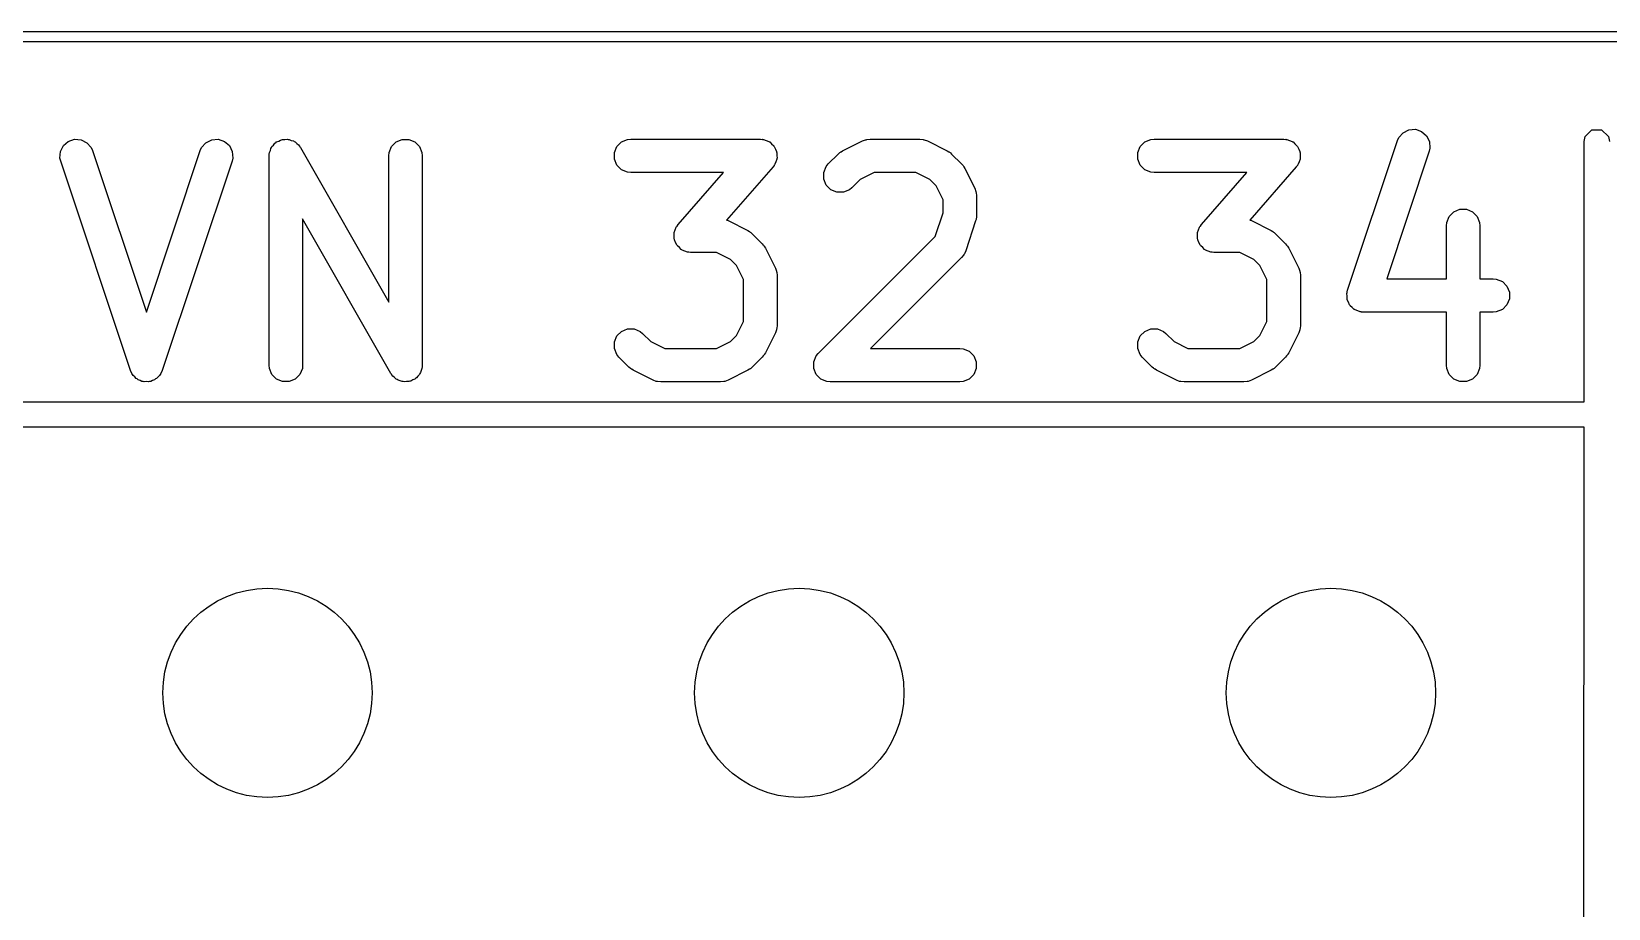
# Model space of a CAD drawing. Extents: x 89 to 178, y -115 to -57.
# Drawn here: x 149.13 to 156.66, y -61.17 to -56.97 of the extents above; entities that cross this region are included whole.
import ezdxf

# ---------------------------------------------------------------- set-up
doc = ezdxf.new("R2010")
doc.units = 0
doc.layers.add('BLACK', color=7, linetype='CONTINUOUS')

msp = doc.modelspace()

# ---------------------------------------------------------------- linework, layer by layer
at = {"layer": 'BLACK', "linetype": 'CONTINUOUS'}
for p, q in [((97.5, -56.975), (169.5, -56.975)), ((169.47582, -57.025), (97.524182, -57.025)), ((155.65907, -57.482062), (155.679521, -57.45848)), ((155.679521, -57.45848), (155.707441, -57.444521)), ((155.707441, -57.444521), (155.738577, -57.442309)), ((155.738577, -57.442309), (155.768189, -57.452179)), ((155.768189, -57.452179), (155.791771, -57.472631)), ((155.791771, -57.472631), (155.80573, -57.50055)), ((156.545, -57.499961), (156.549582, -57.477003)), ((156.549582, -57.477003), (156.582075, -57.444552)), ((156.582075, -57.444552), (156.627997, -57.444581)), ((156.627997, -57.444581), (156.660448, -57.477074)), ((156.660448, -57.477074), (156.665, -57.500038)), ((149.263485, -57.579305), (149.265697, -57.548169)), ((149.265697, -57.548169), (149.279657, -57.52025)), ((149.279657, -57.52025), (149.303239, -57.499798)), ((149.303239, -57.499798), (149.332851, -57.489927)), ((149.332851, -57.489927), (149.363987, -57.492139)), ((149.363987, -57.492139), (149.391906, -57.506099)), ((149.391906, -57.506099), (149.412358, -57.529681)), ((149.412358, -57.529681), (149.418752, -57.544001)), ((149.418752, -57.544001), (149.67619, -58.316315)), ((149.67619, -58.316315), (149.933628, -57.544001)), ((149.933628, -57.544001), (149.940022, -57.529681)), ((149.940022, -57.529681), (149.960473, -57.506099)), ((149.960473, -57.506099), (149.988392, -57.49214)), ((149.988392, -57.49214), (150.019529, -57.489928)), ((150.019529, -57.489928), (150.049141, -57.499798)), ((150.049141, -57.499798), (150.072723, -57.52025)), ((150.072723, -57.52025), (150.086682, -57.548169)), ((150.086682, -57.548169), (150.088895, -57.579305)), ((150.264394, -57.553692), (150.268465, -57.543862)), ((150.268465, -57.543862), (150.271265, -57.533597)), ((150.271265, -57.533597), (150.274387, -57.529565)), ((150.274387, -57.529565), (150.276339, -57.524853)), ((150.276339, -57.524853), (150.283865, -57.517326)), ((150.283865, -57.517326), (150.290378, -57.508917)), ((150.290378, -57.508917), (150.294804, -57.506387)), ((150.294804, -57.506387), (150.298411, -57.502781)), ((150.298411, -57.502781), (150.308242, -57.498708)), ((150.308242, -57.498708), (150.317479, -57.493431)), ((150.317479, -57.493431), (150.322537, -57.492787)), ((150.322537, -57.492787), (150.32725, -57.490836)), ((150.32725, -57.490836), (150.33789, -57.490836)), ((150.33789, -57.490836), (150.348445, -57.489494)), ((150.348445, -57.489494), (150.353366, -57.490836)), ((150.353366, -57.490836), (150.358464, -57.490836)), ((150.358464, -57.490836), (150.368293, -57.494907)), ((150.368293, -57.494907), (150.378559, -57.497707)), ((150.378559, -57.497707), (150.38259, -57.500829)), ((150.38259, -57.500829), (150.387303, -57.502781)), ((150.387303, -57.502781), (150.394829, -57.510307)), ((150.394829, -57.510307), (150.403239, -57.51682)), ((150.403239, -57.51682), (150.407879, -57.523357)), ((150.407879, -57.523357), (150.409375, -57.524853)), ((150.409375, -57.524853), (150.409983, -57.526321)), ((150.409983, -57.526321), (150.412316, -57.529608)), ((150.412316, -57.529608), (150.834285, -58.268053)), ((150.835822, -57.553692), (150.847767, -57.524853)), ((150.847767, -57.524853), (150.869839, -57.502781)), ((150.869839, -57.502781), (150.898678, -57.490836)), ((150.898678, -57.490836), (150.929892, -57.490836)), ((150.929892, -57.490836), (150.958731, -57.502781)), ((150.958731, -57.502781), (150.980803, -57.524853)), ((150.980803, -57.524853), (150.992748, -57.553692)), ((151.912013, -57.553692), (151.923958, -57.524853)), ((151.923958, -57.524853), (151.94603, -57.502781)), ((151.94603, -57.502781), (151.974869, -57.490836)), ((151.974869, -57.490836), (151.990476, -57.489299)), ((151.990476, -57.489299), (152.609523, -57.489299)), ((152.609523, -57.489299), (152.617771, -57.490111)), ((152.617771, -57.490111), (152.619876, -57.489971)), ((152.619876, -57.489971), (152.621325, -57.490461)), ((152.621325, -57.490461), (152.62513, -57.490836)), ((152.62513, -57.490836), (152.637132, -57.495807)), ((152.637132, -57.495807), (152.649446, -57.499972)), ((152.649446, -57.499972), (152.651476, -57.501748)), ((152.651476, -57.501748), (152.653969, -57.502781)), ((152.653969, -57.502781), (152.663159, -57.511971)), ((152.663159, -57.511971), (152.672937, -57.520527)), ((152.672937, -57.520527), (152.674132, -57.522944)), ((152.674132, -57.522944), (152.676041, -57.524853)), ((152.676041, -57.524853), (152.681014, -57.53686)), ((152.681014, -57.53686), (152.686774, -57.548507)), ((152.686774, -57.548507), (152.686953, -57.551199)), ((152.686953, -57.551199), (152.687986, -57.553692)), ((152.989046, -57.553718), (152.991454, -57.552202)), ((152.991454, -57.552202), (152.993649, -57.550401)), ((152.993649, -57.550401), (152.995599, -57.549593)), ((152.995599, -57.549593), (153.002318, -57.545364)), ((153.002318, -57.545364), (153.097556, -57.497745)), ((153.097556, -57.497745), (153.112202, -57.49214)), ((153.112202, -57.49214), (153.115069, -57.491936)), ((153.115069, -57.491936), (153.117726, -57.490836)), ((153.117726, -57.490836), (153.133333, -57.489299)), ((153.133333, -57.489299), (153.371428, -57.489299)), ((153.371428, -57.489299), (153.387035, -57.490836)), ((153.387035, -57.490836), (153.389691, -57.491936)), ((153.389691, -57.491936), (153.392558, -57.49214)), ((153.392558, -57.49214), (153.407205, -57.497745)), ((153.407205, -57.497745), (153.502443, -57.545364)), ((153.502443, -57.545364), (153.509157, -57.54959)), ((153.509157, -57.54959), (153.511112, -57.5504)), ((153.511112, -57.5504), (153.513311, -57.552205)), ((153.513311, -57.552205), (153.515715, -57.553718)), ((154.412013, -57.553692), (154.423958, -57.524853)), ((154.423958, -57.524853), (154.44603, -57.502781)), ((154.44603, -57.502781), (154.474869, -57.490836)), ((154.474869, -57.490836), (154.490476, -57.489299)), ((154.490476, -57.489299), (155.109523, -57.489299)), ((155.109523, -57.489299), (155.117771, -57.490111)), ((155.117771, -57.490111), (155.119876, -57.489971)), ((155.119876, -57.489971), (155.121325, -57.490461)), ((155.121325, -57.490461), (155.12513, -57.490836)), ((155.12513, -57.490836), (155.137132, -57.495807)), ((155.137132, -57.495807), (155.149446, -57.499972)), ((155.149446, -57.499972), (155.151476, -57.501748)), ((155.151476, -57.501748), (155.153969, -57.502781)), ((155.153969, -57.502781), (155.163159, -57.511971)), ((155.163159, -57.511971), (155.172937, -57.520527)), ((155.172937, -57.520527), (155.174132, -57.522944)), ((155.174132, -57.522944), (155.176041, -57.524853)), ((155.176041, -57.524853), (155.181014, -57.53686)), ((155.181014, -57.53686), (155.186774, -57.548507)), ((155.186774, -57.548507), (155.186953, -57.551199)), ((155.186953, -57.551199), (155.187986, -57.553692)), ((155.414581, -58.210667), (155.652676, -57.496382)), ((155.804466, -57.546979), (155.60147, -58.155965)), ((155.652676, -57.496382), (155.65907, -57.482062)), ((155.807943, -57.531687), (155.804466, -57.546979)), ((155.80573, -57.50055), (155.807943, -57.531687)), ((156.544202, -58.745), (156.545, -57.499961)), ((149.266962, -57.594597), (149.263485, -57.579305)), ((149.600295, -58.594597), (149.266962, -57.594597)), ((150.085418, -57.594598), (149.752085, -58.594597)), ((150.088895, -57.579305), (150.085418, -57.594598)), ((150.262857, -57.569299), (150.263252, -57.565285)), ((150.262857, -58.569299), (150.262857, -57.569299)), ((150.263052, -57.563711), (150.263608, -57.561671)), ((150.263252, -57.565285), (150.263052, -57.563711)), ((150.263608, -57.561671), (150.264394, -57.553692)), ((150.834285, -57.569299), (150.835822, -57.553692)), ((150.834285, -58.268053), (150.834285, -57.569299)), ((150.992748, -57.553692), (150.994285, -57.569299)), ((150.994285, -57.569299), (150.994285, -58.569299)), ((151.912013, -57.584906), (151.912013, -57.553692)), ((151.923958, -57.613745), (151.912013, -57.584906)), ((151.94603, -57.635817), (151.923958, -57.613745)), ((152.669729, -57.621979), (152.447539, -57.875909)), ((152.67455, -57.615235), (152.669729, -57.621979)), ((152.676041, -57.613745), (152.67455, -57.615235)), ((152.676626, -57.612332), (152.676041, -57.613745)), ((152.67885, -57.609222), (152.676626, -57.612332)), ((152.683014, -57.596908), (152.67885, -57.609222)), ((152.687986, -57.584906), (152.683014, -57.596908)), ((152.687986, -57.553692), (152.687986, -57.566681)), ((152.687986, -57.566681), (152.688851, -57.579652)), ((152.688851, -57.579652), (152.687986, -57.582209)), ((152.687986, -57.582209), (152.687986, -57.584906)), ((152.912013, -57.64893), (152.923958, -57.620091)), ((152.923958, -57.620091), (152.933907, -57.607968)), ((152.933907, -57.607968), (152.981526, -57.56035)), ((152.981526, -57.56035), (152.98766, -57.555315)), ((152.98766, -57.555315), (152.989046, -57.553718)), ((153.515715, -57.553718), (153.517097, -57.555312)), ((153.517097, -57.555312), (153.523235, -57.560349)), ((153.523235, -57.560349), (153.570853, -57.607968)), ((153.570853, -57.607968), (153.575887, -57.614102)), ((153.575887, -57.614102), (153.577485, -57.615488)), ((153.577485, -57.615488), (153.579, -57.617896)), ((153.579, -57.617896), (153.580802, -57.620091)), ((153.580802, -57.620091), (153.581609, -57.622041)), ((153.581609, -57.622041), (153.585839, -57.62876)), ((154.412013, -57.584906), (154.412013, -57.553692)), ((154.423958, -57.613745), (154.412013, -57.584906)), ((154.44603, -57.635817), (154.423958, -57.613745)), ((155.169729, -57.621979), (154.947539, -57.875909)), ((155.17455, -57.615235), (155.169729, -57.621979)), ((155.176041, -57.613745), (155.17455, -57.615235)), ((155.176626, -57.612332), (155.176041, -57.613745)), ((155.17885, -57.609222), (155.176626, -57.612332)), ((155.183014, -57.596908), (155.17885, -57.609222)), ((155.187986, -57.584906), (155.183014, -57.596908)), ((155.187986, -57.553692), (155.187986, -57.566681)), ((155.187986, -57.566681), (155.188851, -57.579652)), ((155.188851, -57.579652), (155.187986, -57.582209)), ((155.187986, -57.582209), (155.187986, -57.584906)), ((151.974869, -57.647762), (151.94603, -57.635817)), ((151.990476, -57.649299), (151.974869, -57.647762)), ((152.433222, -57.649299), (151.990476, -57.649299)), ((152.215984, -57.897571), (152.433222, -57.649299)), ((152.912013, -57.680144), (152.912013, -57.64893)), ((152.923958, -57.708983), (152.912013, -57.680144)), ((153.085484, -57.682665), (153.047045, -57.721106)), ((153.152218, -57.649299), (153.085484, -57.682665)), ((153.352543, -57.649299), (153.152218, -57.649299)), ((153.419275, -57.682665), (153.352543, -57.649299)), ((153.448537, -57.711926), (153.419275, -57.682665)), ((153.585839, -57.62876), (153.633458, -57.723998)), ((154.474869, -57.647762), (154.44603, -57.635817)), ((154.490476, -57.649299), (154.474869, -57.647762)), ((154.933222, -57.649299), (154.490476, -57.649299)), ((154.715984, -57.897571), (154.933222, -57.649299)), ((152.94603, -57.731055), (152.923958, -57.708983)), ((152.974869, -57.743), (152.94603, -57.731055)), ((153.006083, -57.743), (152.974869, -57.743)), ((153.034922, -57.731055), (153.006083, -57.743)), ((153.047045, -57.721106), (153.034922, -57.731055)), ((153.481904, -57.77866), (153.448537, -57.711926)), ((153.481904, -57.84203), (153.481904, -57.77866)), ((153.633458, -57.723998), (153.639063, -57.738644)), ((153.639063, -57.738644), (153.639266, -57.741511)), ((153.639266, -57.741511), (153.640367, -57.744168)), ((153.640367, -57.744168), (153.641904, -57.759775)), ((153.641904, -57.759775), (153.641904, -57.855013)), ((153.444362, -57.954654), (153.481904, -57.84203)), ((155.900148, -57.858186), (155.92222, -57.836114)), ((155.92222, -57.836114), (155.951059, -57.824169)), ((155.951059, -57.824169), (155.982273, -57.824169)), ((155.982273, -57.824169), (156.011112, -57.836114)), ((156.011112, -57.836114), (156.033184, -57.858186)), ((150.844826, -58.60899), (150.422857, -57.870543)), ((150.422857, -57.870543), (150.422857, -58.569299)), ((152.197727, -57.934644), (152.202698, -57.922641)), ((152.202698, -57.922641), (152.206863, -57.910328)), ((152.206863, -57.910328), (152.209086, -57.907217)), ((152.209086, -57.907217), (152.209672, -57.905805)), ((152.209672, -57.905805), (152.211162, -57.904314)), ((152.211162, -57.904314), (152.215984, -57.897571)), ((152.447539, -57.875909), (152.454824, -57.878697)), ((152.454824, -57.878697), (152.550062, -57.926316)), ((152.550062, -57.926316), (152.556776, -57.930542)), ((153.637799, -57.880312), (153.59018, -58.023168)), ((153.639559, -57.872569), (153.637799, -57.880312)), ((153.640367, -57.87062), (153.639559, -57.872569)), ((153.640645, -57.867793), (153.640367, -57.87062)), ((153.641276, -57.86502), (153.640645, -57.867793)), ((153.641904, -57.855013), (153.641126, -57.862911)), ((153.641126, -57.862911), (153.641276, -57.86502)), ((154.697727, -57.934644), (154.702698, -57.922641)), ((154.702698, -57.922641), (154.706863, -57.910328)), ((154.706863, -57.910328), (154.709086, -57.907217)), ((154.709086, -57.907217), (154.709672, -57.905805)), ((154.709672, -57.905805), (154.711162, -57.904314)), ((154.711162, -57.904314), (154.715984, -57.897571)), ((154.947539, -57.875909), (154.954824, -57.878697)), ((154.954824, -57.878697), (155.050062, -57.926316)), ((155.050062, -57.926316), (155.056776, -57.930542)), ((155.886666, -57.902632), (155.888203, -57.887025)), ((155.886666, -58.155965), (155.886666, -57.902632)), ((155.888203, -57.887025), (155.900148, -57.858186)), ((156.033184, -57.858186), (156.045129, -57.887025)), ((156.045129, -57.887025), (156.046666, -57.902632)), ((156.046666, -57.902632), (156.046666, -58.155965)), ((152.196862, -57.939898), (152.197727, -57.93734)), ((152.197727, -57.952868), (152.196862, -57.939898)), ((152.197727, -57.93734), (152.197727, -57.934644)), ((152.197727, -57.965858), (152.197727, -57.952868)), ((152.198759, -57.96835), (152.197727, -57.965858)), ((152.198939, -57.971043), (152.198759, -57.96835)), ((152.204698, -57.982689), (152.198939, -57.971043)), ((152.209672, -57.994697), (152.204698, -57.982689)), ((152.21158, -57.996605), (152.209672, -57.994697)), ((152.212776, -57.999023), (152.21158, -57.996605)), ((152.222553, -58.007578), (152.212776, -57.999023)), ((152.556776, -57.930542), (152.558731, -57.931352)), ((152.558731, -57.931352), (152.56093, -57.933157)), ((152.56093, -57.933157), (152.563334, -57.93467)), ((152.563334, -57.93467), (152.564716, -57.936264)), ((152.564716, -57.936264), (152.570854, -57.941301)), ((152.570854, -57.941301), (152.618472, -57.98892)), ((152.618472, -57.98892), (152.623506, -57.995054)), ((152.623506, -57.995054), (152.625104, -57.99644)), ((152.625104, -57.99644), (152.626619, -57.998848)), ((152.626619, -57.998848), (152.628421, -58.001043)), ((152.628421, -58.001043), (152.629228, -58.002993)), ((152.629228, -58.002993), (152.633458, -58.009712)), ((152.886288, -58.512731), (153.444362, -57.954654)), ((154.696862, -57.939898), (154.697727, -57.93734)), ((154.697727, -57.952868), (154.696862, -57.939898)), ((154.697727, -57.93734), (154.697727, -57.934644)), ((154.697727, -57.965858), (154.697727, -57.952868)), ((154.698759, -57.96835), (154.697727, -57.965858)), ((154.698939, -57.971043), (154.698759, -57.96835)), ((154.704698, -57.982689), (154.698939, -57.971043)), ((154.709672, -57.994697), (154.704698, -57.982689)), ((154.71158, -57.996605), (154.709672, -57.994697)), ((154.712776, -57.999023), (154.71158, -57.996605)), ((154.722553, -58.007578), (154.712776, -57.999023)), ((155.056776, -57.930542), (155.058731, -57.931352)), ((155.058731, -57.931352), (155.06093, -57.933157)), ((155.06093, -57.933157), (155.063334, -57.93467)), ((155.063334, -57.93467), (155.064716, -57.936264)), ((155.064716, -57.936264), (155.070854, -57.941301)), ((155.070854, -57.941301), (155.118472, -57.98892)), ((155.118472, -57.98892), (155.123506, -57.995054)), ((155.123506, -57.995054), (155.125104, -57.99644)), ((155.125104, -57.99644), (155.126619, -57.998848)), ((155.126619, -57.998848), (155.128421, -58.001043)), ((155.128421, -58.001043), (155.129228, -58.002993)), ((155.129228, -58.002993), (155.133458, -58.009712)), ((152.231744, -58.016769), (152.222553, -58.007578)), ((152.234236, -58.017801), (152.231744, -58.016769)), ((152.236267, -58.019578), (152.234236, -58.017801)), ((152.24858, -58.023742), (152.236267, -58.019578)), ((152.260583, -58.028714), (152.24858, -58.023742)), ((152.264387, -58.029088), (152.260583, -58.028714)), ((152.265837, -58.029579), (152.264387, -58.029088)), ((152.267941, -58.029438), (152.265837, -58.029579)), ((152.27619, -58.030251), (152.267941, -58.029438)), ((152.400162, -58.030251), (152.27619, -58.030251)), ((152.466894, -58.063617), (152.400162, -58.030251)), ((152.496156, -58.092878), (152.466894, -58.063617)), ((152.633458, -58.009712), (152.681077, -58.10495)), ((153.570854, -58.054438), (153.135994, -58.489299)), ((153.580803, -58.042316), (153.570854, -58.054438)), ((153.581903, -58.039658), (153.580803, -58.042316)), ((153.583786, -58.037488), (153.581903, -58.039658)), ((153.59018, -58.023168), (153.583786, -58.037488)), ((154.731744, -58.016769), (154.722553, -58.007578)), ((154.734236, -58.017801), (154.731744, -58.016769)), ((154.736267, -58.019578), (154.734236, -58.017801)), ((154.74858, -58.023742), (154.736267, -58.019578)), ((154.760583, -58.028714), (154.74858, -58.023742)), ((154.764387, -58.029088), (154.760583, -58.028714)), ((154.765837, -58.029579), (154.764387, -58.029088)), ((154.767941, -58.029438), (154.765837, -58.029579)), ((154.77619, -58.030251), (154.767941, -58.029438)), ((154.900162, -58.030251), (154.77619, -58.030251)), ((154.966894, -58.063617), (154.900162, -58.030251)), ((154.996156, -58.092878), (154.966894, -58.063617)), ((155.133458, -58.009712), (155.181077, -58.10495)), ((152.529523, -58.159612), (152.496156, -58.092878)), ((152.681077, -58.10495), (152.686682, -58.119596)), ((152.686682, -58.119596), (152.686885, -58.122463)), ((152.686885, -58.122463), (152.687986, -58.12512)), ((152.687986, -58.12512), (152.689523, -58.140727)), ((152.689523, -58.140727), (152.689523, -58.378822)), ((155.029523, -58.159612), (154.996156, -58.092878)), ((155.181077, -58.10495), (155.186682, -58.119596)), ((155.186682, -58.119596), (155.186885, -58.122463)), ((155.186885, -58.122463), (155.187986, -58.12512)), ((155.187986, -58.12512), (155.189523, -58.140727)), ((155.189523, -58.140727), (155.189523, -58.378822)), ((152.529523, -58.359937), (152.529523, -58.159612)), ((155.029523, -58.359937), (155.029523, -58.159612)), ((155.411104, -58.225959), (155.412013, -58.221961)), ((155.412013, -58.238754), (155.411104, -58.225959)), ((155.412013, -58.220358), (155.412821, -58.218406)), ((155.412013, -58.221961), (155.412013, -58.220358)), ((155.412821, -58.218406), (155.414581, -58.210667)), ((155.60147, -58.155965), (155.886666, -58.155965)), ((156.046666, -58.155965), (156.109523, -58.155965)), ((156.109523, -58.155965), (156.12513, -58.157502)), ((156.12513, -58.157502), (156.153969, -58.169447)), ((156.153969, -58.169447), (156.176041, -58.191519)), ((156.176041, -58.191519), (156.187986, -58.220358)), ((156.187986, -58.220358), (156.187986, -58.251572)), ((155.412013, -58.251572), (155.412013, -58.238754)), ((155.413112, -58.254225), (155.412013, -58.251572)), ((155.413316, -58.257095), (155.413112, -58.254225)), ((155.419052, -58.268567), (155.413316, -58.257095)), ((155.423958, -58.280411), (155.419052, -58.268567)), ((155.42599, -58.282443), (155.423958, -58.280411)), ((155.427276, -58.285014), (155.42599, -58.282443)), ((155.436957, -58.29341), (155.427276, -58.285014)), ((155.44603, -58.302483), (155.436957, -58.29341)), ((155.448687, -58.303583), (155.44603, -58.302483)), ((155.450858, -58.305466), (155.448687, -58.303583)), ((155.463019, -58.309519), (155.450858, -58.305466)), ((156.153969, -58.302483), (156.12513, -58.314428)), ((156.176041, -58.280411), (156.153969, -58.302483)), ((156.187986, -58.251572), (156.176041, -58.280411)), ((152.496155, -58.426671), (152.529523, -58.359937)), ((152.689523, -58.378822), (152.687986, -58.394429)), ((154.996155, -58.426671), (155.029523, -58.359937)), ((155.189523, -58.378822), (155.187986, -58.394429)), ((155.474869, -58.314428), (155.463019, -58.309519)), ((155.478948, -58.314829), (155.474869, -58.314428)), ((155.48047, -58.315337), (155.478948, -58.314829)), ((155.482578, -58.315187), (155.48047, -58.315337)), ((155.490476, -58.315965), (155.482578, -58.315187)), ((155.886666, -58.315965), (155.490476, -58.315965)), ((155.886666, -58.569299), (155.886666, -58.315965)), ((156.109523, -58.315965), (156.046666, -58.315965)), ((156.046666, -58.315965), (156.046666, -58.569299)), ((156.12513, -58.314428), (156.109523, -58.315965)), ((151.912013, -58.458452), (151.923959, -58.429613)), ((151.923959, -58.429613), (151.946031, -58.407542)), ((151.946031, -58.407542), (151.97487, -58.395596)), ((151.97487, -58.395596), (152.006084, -58.395597)), ((152.006084, -58.395597), (152.034923, -58.407543)), ((152.034923, -58.407543), (152.047045, -58.417492)), ((152.047045, -58.417492), (152.085484, -58.455932)), ((152.085484, -58.455932), (152.152218, -58.489299)), ((152.400162, -58.489299), (152.466895, -58.455932)), ((152.466895, -58.455932), (152.496155, -58.426671)), ((152.681077, -58.414599), (152.633458, -58.509837)), ((152.686682, -58.399953), (152.681077, -58.414599)), ((152.686885, -58.397085), (152.686682, -58.399953)), ((152.687986, -58.394429), (152.686885, -58.397085)), ((154.412013, -58.458452), (154.423959, -58.429613)), ((154.423959, -58.429613), (154.446031, -58.407542)), ((154.446031, -58.407542), (154.47487, -58.395596)), ((154.47487, -58.395596), (154.506084, -58.395597)), ((154.506084, -58.395597), (154.534923, -58.407543)), ((154.534923, -58.407543), (154.547045, -58.417492)), ((154.547045, -58.417492), (154.585484, -58.455932)), ((154.585484, -58.455932), (154.652218, -58.489299)), ((154.900162, -58.489299), (154.966895, -58.455932)), ((154.966895, -58.455932), (154.996155, -58.426671)), ((155.181077, -58.414599), (155.133458, -58.509837)), ((155.186682, -58.399953), (155.181077, -58.414599)), ((155.186885, -58.397085), (155.186682, -58.399953)), ((155.187986, -58.394429), (155.186885, -58.397085)), ((151.912012, -58.489666), (151.912013, -58.458452)), ((151.923958, -58.518505), (151.912012, -58.489666)), ((151.933907, -58.530628), (151.923958, -58.518505)), ((151.981526, -58.578248), (151.933907, -58.530628)), ((152.152218, -58.489299), (152.400162, -58.489299)), ((152.618473, -58.530628), (152.570854, -58.578248)), ((152.623506, -58.524494), (152.618473, -58.530628)), ((152.625104, -58.523109), (152.623506, -58.524494)), ((152.626619, -58.520701), (152.625104, -58.523109)), ((152.628422, -58.518505), (152.626619, -58.520701)), ((152.62923, -58.516553), (152.628422, -58.518505)), ((152.633458, -58.509837), (152.62923, -58.516553)), ((152.864394, -58.553692), (152.876339, -58.524853)), ((152.876339, -58.524853), (152.886288, -58.512731)), ((153.135994, -58.489299), (153.561904, -58.489299)), ((153.561904, -58.489299), (153.577511, -58.490836)), ((153.577511, -58.490836), (153.60635, -58.502781)), ((153.60635, -58.502781), (153.628422, -58.524853)), ((153.628422, -58.524853), (153.640367, -58.553692)), ((154.412012, -58.489666), (154.412013, -58.458452)), ((154.423958, -58.518505), (154.412012, -58.489666)), ((154.433907, -58.530628), (154.423958, -58.518505)), ((154.481526, -58.578248), (154.433907, -58.530628)), ((154.652218, -58.489299), (154.900162, -58.489299)), ((155.118473, -58.530628), (155.070854, -58.578248)), ((155.123506, -58.524494), (155.118473, -58.530628)), ((155.125104, -58.523109), (155.123506, -58.524494)), ((155.126619, -58.520701), (155.125104, -58.523109)), ((155.128422, -58.518505), (155.126619, -58.520701)), ((155.12923, -58.516553), (155.128422, -58.518505)), ((155.133458, -58.509837), (155.12923, -58.516553)), ((149.606689, -58.608917), (149.600295, -58.594597)), ((149.752085, -58.594597), (149.745691, -58.608917)), ((150.264394, -58.584906), (150.262857, -58.569299)), ((150.276339, -58.613745), (150.264394, -58.584906)), ((150.42132, -58.584906), (150.409375, -58.613745)), ((150.422857, -58.569299), (150.42132, -58.584906)), ((150.985877, -58.605002), (150.982754, -58.609034)), ((150.988677, -58.594733), (150.985877, -58.605002)), ((150.992748, -58.584906), (150.988677, -58.594733)), ((150.993533, -58.576926), (150.992748, -58.584906)), ((150.99409, -58.574887), (150.993533, -58.576926)), ((150.994285, -58.569299), (150.993889, -58.573312)), ((150.993889, -58.573312), (150.99409, -58.574887)), ((151.987661, -58.583283), (151.981526, -58.578248)), ((151.989046, -58.58488), (151.987661, -58.583283)), ((151.99145, -58.586393), (151.989046, -58.58488)), ((151.993648, -58.588197), (151.99145, -58.586393)), ((151.9956, -58.589005), (151.993648, -58.588197)), ((152.002318, -58.593234), (151.9956, -58.589005)), ((152.097556, -58.640853), (152.002318, -58.593234)), ((152.550062, -58.593234), (152.454824, -58.640853)), ((152.556779, -58.589005), (152.550062, -58.593234)), ((152.558732, -58.588197), (152.556779, -58.589005)), ((152.560929, -58.586393), (152.558732, -58.588197)), ((152.563334, -58.58488), (152.560929, -58.586393)), ((152.564718, -58.583283), (152.563334, -58.58488)), ((152.570854, -58.578248), (152.564718, -58.583283)), ((152.864394, -58.584906), (152.864394, -58.553692)), ((152.876339, -58.613745), (152.864394, -58.584906)), ((153.640367, -58.584906), (153.628422, -58.613745)), ((153.640367, -58.553692), (153.640367, -58.584906)), ((154.487661, -58.583283), (154.481526, -58.578248)), ((154.489046, -58.58488), (154.487661, -58.583283)), ((154.49145, -58.586393), (154.489046, -58.58488)), ((154.493648, -58.588197), (154.49145, -58.586393)), ((154.4956, -58.589005), (154.493648, -58.588197)), ((154.502318, -58.593234), (154.4956, -58.589005)), ((154.597556, -58.640853), (154.502318, -58.593234)), ((155.050062, -58.593234), (154.954824, -58.640853)), ((155.056779, -58.589005), (155.050062, -58.593234)), ((155.058732, -58.588197), (155.056779, -58.589005)), ((155.060929, -58.586393), (155.058732, -58.588197)), ((155.063334, -58.58488), (155.060929, -58.586393)), ((155.064718, -58.583283), (155.063334, -58.58488)), ((155.070854, -58.578248), (155.064718, -58.583283)), ((155.888203, -58.584906), (155.886666, -58.569299)), ((155.900148, -58.613745), (155.888203, -58.584906)), ((156.045129, -58.584906), (156.033184, -58.613745)), ((156.046666, -58.569299), (156.045129, -58.584906)), ((149.610433, -58.613234), (149.606689, -58.608917)), ((149.61299, -58.618348), (149.610433, -58.613234)), ((149.620565, -58.624918), (149.61299, -58.618348)), ((149.62714, -58.632499), (149.620565, -58.624918)), ((149.632256, -58.635056), (149.62714, -58.632499)), ((149.636572, -58.6388), (149.632256, -58.635056)), ((149.646084, -58.64197), (149.636572, -58.6388)), ((149.655059, -58.646458), (149.646084, -58.64197)), ((149.66076, -58.646863), (149.655059, -58.646458)), ((149.666184, -58.648671), (149.66076, -58.646863)), ((149.676196, -58.647959), (149.666184, -58.648671)), ((149.686196, -58.64867), (149.676196, -58.647959)), ((149.691613, -58.646864), (149.686196, -58.64867)), ((149.69732, -58.646459), (149.691613, -58.646864)), ((149.706298, -58.641969), (149.69732, -58.646459)), ((149.715808, -58.6388), (149.706298, -58.641969)), ((149.720124, -58.635056), (149.715808, -58.6388)), ((149.725239, -58.632499), (149.720124, -58.635056)), ((149.731811, -58.62492), (149.725239, -58.632499)), ((149.73939, -58.618348), (149.731811, -58.62492)), ((149.741946, -58.613234), (149.73939, -58.618348)), ((149.745691, -58.608917), (149.741946, -58.613234)), ((150.298411, -58.635817), (150.276339, -58.613745)), ((150.32725, -58.647762), (150.298411, -58.635817)), ((150.358464, -58.647762), (150.32725, -58.647762)), ((150.387303, -58.635817), (150.358464, -58.647762)), ((150.409375, -58.613745), (150.387303, -58.635817)), ((150.847158, -58.612276), (150.844826, -58.60899)), ((150.847767, -58.613745), (150.847158, -58.612276)), ((150.849262, -58.61524), (150.847767, -58.613745)), ((150.853903, -58.621778), (150.849262, -58.61524)), ((150.862312, -58.62829), (150.853903, -58.621778)), ((150.869839, -58.635817), (150.862312, -58.62829)), ((150.874551, -58.637768), (150.869839, -58.635817)), ((150.878583, -58.640891), (150.874551, -58.637768)), ((150.888848, -58.64369), (150.878583, -58.640891)), ((150.898678, -58.647762), (150.888848, -58.64369)), ((150.903776, -58.647762), (150.898678, -58.647762)), ((150.908697, -58.649104), (150.903776, -58.647762)), ((150.919252, -58.647762), (150.908697, -58.649104)), ((150.929892, -58.647762), (150.919252, -58.647762)), ((150.934604, -58.64581), (150.929892, -58.647762)), ((150.939663, -58.645167), (150.934604, -58.64581)), ((150.948899, -58.639889), (150.939663, -58.645167)), ((150.958731, -58.635817), (150.948899, -58.639889)), ((150.962337, -58.63221), (150.958731, -58.635817)), ((150.966764, -58.629681), (150.962337, -58.63221)), ((150.973278, -58.621269), (150.966764, -58.629681)), ((150.980803, -58.613745), (150.973278, -58.621269)), ((150.982754, -58.609034), (150.980803, -58.613745)), ((152.112202, -58.646458), (152.097556, -58.640853)), ((152.115069, -58.646661), (152.112202, -58.646458)), ((152.117726, -58.647762), (152.115069, -58.646661)), ((152.133333, -58.649299), (152.117726, -58.647762)), ((152.419047, -58.649299), (152.133333, -58.649299)), ((152.434654, -58.647762), (152.419047, -58.649299)), ((152.43731, -58.646661), (152.434654, -58.647762)), ((152.440177, -58.646458), (152.43731, -58.646661)), ((152.454824, -58.640853), (152.440177, -58.646458)), ((152.898411, -58.635817), (152.876339, -58.613745)), ((152.92725, -58.647762), (152.898411, -58.635817)), ((152.942857, -58.649299), (152.92725, -58.647762)), ((153.561904, -58.649299), (152.942857, -58.649299)), ((153.577511, -58.647762), (153.561904, -58.649299)), ((153.60635, -58.635817), (153.577511, -58.647762)), ((153.628422, -58.613745), (153.60635, -58.635817)), ((154.612202, -58.646458), (154.597556, -58.640853)), ((154.615069, -58.646661), (154.612202, -58.646458)), ((154.617726, -58.647762), (154.615069, -58.646661)), ((154.633333, -58.649299), (154.617726, -58.647762)), ((154.919047, -58.649299), (154.633333, -58.649299)), ((154.934654, -58.647762), (154.919047, -58.649299)), ((154.93731, -58.646661), (154.934654, -58.647762)), ((154.940177, -58.646458), (154.93731, -58.646661)), ((154.954824, -58.640853), (154.940177, -58.646458)), ((155.92222, -58.635817), (155.900148, -58.613745)), ((155.951059, -58.647762), (155.92222, -58.635817)), ((155.982273, -58.647762), (155.951059, -58.647762)), ((156.011112, -58.635817), (155.982273, -58.647762)), ((156.033184, -58.613745), (156.011112, -58.635817)), ((143.845, -58.745), (156.544202, -58.745)), ((156.544125, -58.865), (143.905, -58.865)), ((156.540869, -63.945), (156.544125, -58.865))]:
    msp.add_line(p, q, dxfattribs=at)
at = {"layer": 'BLACK'}
for centre in [(150.255, -60.135), (150.255, -60.135), (150.255, -60.135), (152.795, -60.135), (152.795, -60.135), (152.795, -60.135), (155.335, -60.135), (155.335, -60.135), (155.335, -60.135)]:
    msp.add_circle(centre, 0.5, dxfattribs=at)

doc.saveas('drawing.dxf')
